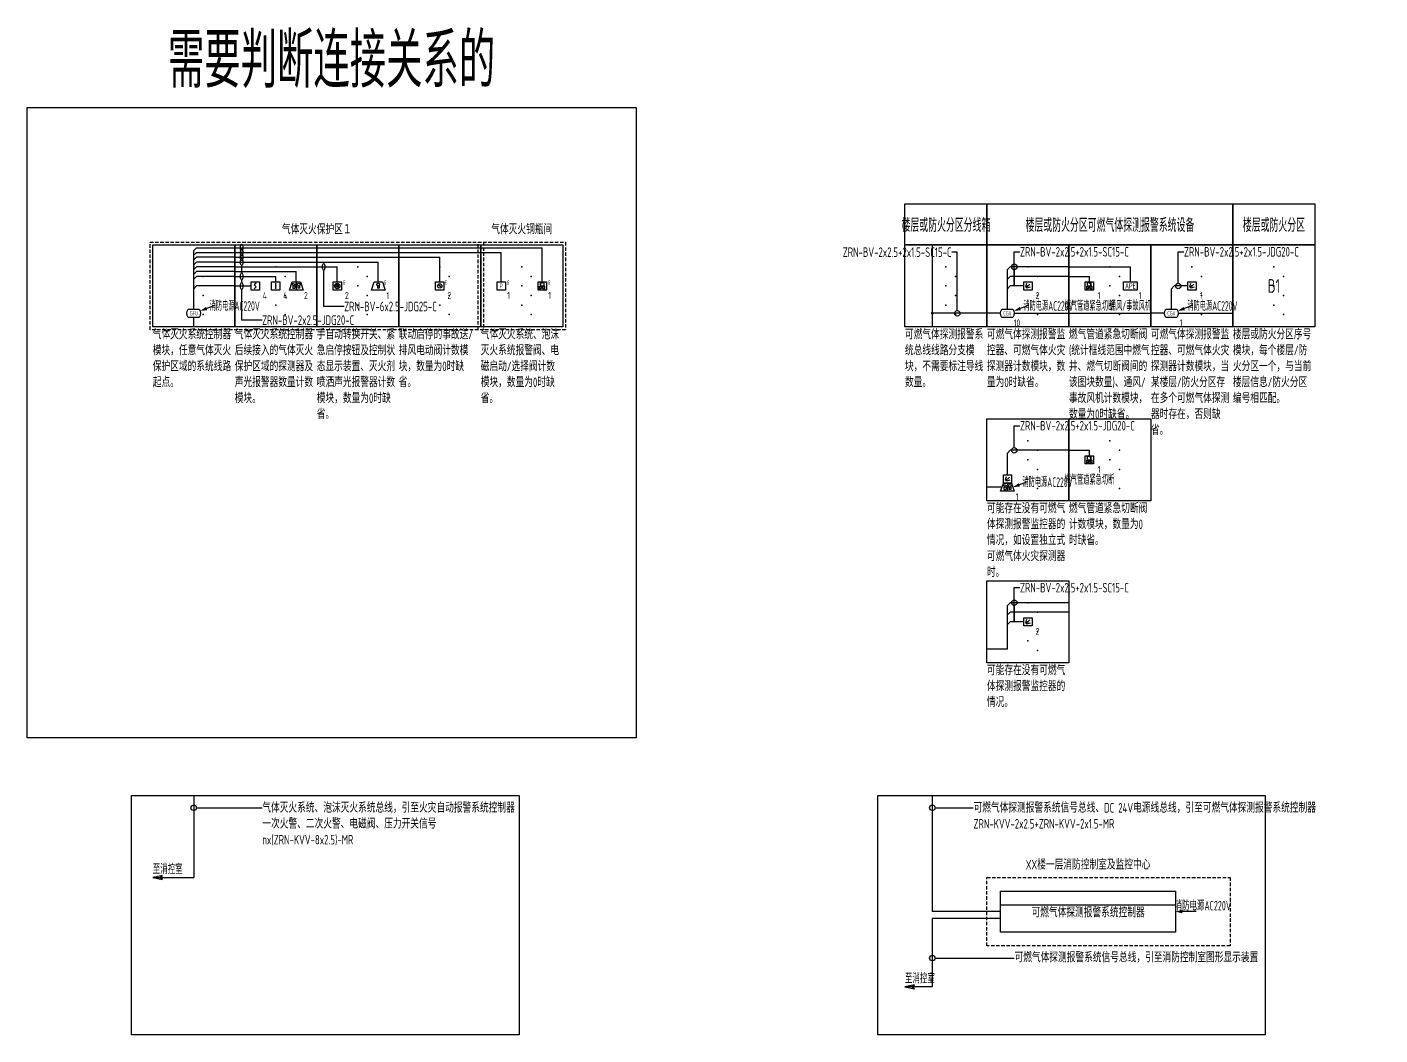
# Model space of a CAD drawing. Header units: millimetres. Extents: x -134159 to 349982, y -111568 to 195981.
# Drawn here: x 79237 to 128735, y 122281 to 159153 of the extents above; entities that cross this region are included whole.
import ezdxf
from ezdxf import colors
from ezdxf.entities.mleader import LeaderData, LeaderLine
from ezdxf.enums import TextEntityAlignment as Align
from ezdxf.math import Vec2, Vec3

# ---------------------------------------------------------------- set-up
doc = ezdxf.new("R2010")
doc.units = ezdxf.units.MM
doc.header["$LTSCALE"] = 500
doc.header["$MEASUREMENT"] = 0
doc.linetypes.add('HIDDEN', pattern=[0.375, 0.25, -0.125])
doc.layers.get('0').update_dxf_attribs({"linetype": 'CONTINUOUS'})
for name, color, linetype in [('E-FAS-DEVC', 3, 'CONTINUOUS'), ('E-FAS-WIRE', 4, 'CONTINUOUS'), ('E-POWR-EQPM', 3, 'CONTINUOUS'), ('E-REQU-DIMS', 30, 'CONTINUOUS'), ('E-UNIV-DIAG', 2, 'CONTINUOUS'), ('E-UNIV-DIAG2', 2, 'HIDDEN'), ('E-UNIV-EL', 140, 'CONTINUOUS'), ('E-UNIV-NOTE', 6, 'CONTINUOUS'), ('说明', 7, 'CONTINUOUS')]:
    doc.layers.add(name, color=color, linetype=linetype)
doc.styles.add('TH-STYLE3', font='tssdeng.shx', dxfattribs={"width": 0.7, "bigfont": 'tssdchn.shx'})

# ---------------------------------------------------------------- blocks, each defined once
blk = doc.blocks.new('_DotBlank')
at = {"color": 0, "linetype": 'ByBlock', "lineweight": -2}
blk.add_line((-0.5, 0), (-1, 0), dxfattribs=at)
blk.add_circle((0, 0), 0.5, dxfattribs=at)
blk = doc.blocks.new('E-ES01')
blk.add_lwpolyline([(0, 3000), (3000, 3000), (3000, 0), (0, 0)], close=True)
for p in [(1500, 2200), (1500, 1500), (1850, 1850), (1850, 1150), (1500, 800), (1850, 450)]:
    blk.add_point(p)
blk = doc.blocks.new('E-BFAS110')
blk.add_lwpolyline([(-1.5, -1.5), (-1.5, 1.5), (1.5, 1.5), (1.5, -1.5)], close=True)
at = {"layer": 'E-UNIV-EL'}
blk.add_lwpolyline([(0.35, 1.06), (-0.35, 0.35), (0.35, -0.35), (-0.35, -1.06)], dxfattribs=at)
blk = doc.blocks.new('E-BFAS120')
blk.add_lwpolyline([(-1.5, -1.5), (-1.5, 1.5), (1.5, 1.5), (1.5, -1.5)], close=True)
at = {"layer": 'E-UNIV-EL'}
blk.add_line((0, -1), (0, 1), dxfattribs=at)
at = {"layer": 'E-UNIV-EL', "const_width": 0.25}
blk.add_lwpolyline([(-0.125, -0.75, 1), (0.125, -0.75, 1)], format="xyb", close=True, dxfattribs=at)
blk = doc.blocks.new('E-BGFS110')
blk.add_lwpolyline([(-2, 1.5), (2, 1.5, -0.333333), (2, -1.5), (-2, -1.5, -0.333333)], format="xyb", close=True)
at = {"layer": 'E-UNIV-EL', "style": 'TH-STYLE3', "width": 0.7}
blk.add_attdef('F', text='', height=1.5, dxfattribs=at).set_placement((0, 0), align=Align.MIDDLE)
blk = doc.blocks.new('E-BGFS210')
blk.add_lwpolyline([(-1.5, -1.5), (-1.5, 1.5), (1.5, 1.5), (1.5, -1.5)], close=True)
at = {"layer": 'E-UNIV-EL'}
blk.add_line((0, 0.625), (0, -0.625), dxfattribs=at)
for radius in [1, 0.5]:
    blk.add_circle((0, 0), radius, dxfattribs=at)
at = {"layer": 'E-UNIV-EL', "style": 'TH-STYLE3', "width": 0.5}
blk.add_attdef('F', text='', height=1.5, dxfattribs=at).set_placement((2.5, 1.25), align=Align.MIDDLE)
blk = doc.blocks.new('E-BGFS220')
blk.add_lwpolyline([(-1.5, -1.5), (-1.5, 1.5), (1.5, 1.5), (1.5, -1.5)], close=True)
at = {"layer": 'E-UNIV-EL', "style": 'TH-STYLE3'}
for height, width, p in [(1.7, 0.7, (0, 0)), (1.5, 0.5, (2.5, 1.25))]:
    blk.add_attdef('F', text='', height=height, dxfattribs=dict(at, width=width)).set_placement(p, align=Align.MIDDLE)
blk = doc.blocks.new('E-BFAS330')
blk.add_lwpolyline([(-2.5, -1.5), (-1.5, 1.5), (1.5, 1.5), (2.5, -1.5)], close=True)
at = {"layer": 'E-UNIV-EL'}
for p, q in [((-1.56, 1), (-0.24, 0.6)), ((-1.1, 0), (-1.56, 1)), ((-0.5, 0), (-1.3, 0)), ((-1.3, 0), (-1.3, -0.8)), ((-0.7, 0), (-0.24, 0.6)), ((-0.5, 0), (-0.5, -0.8)), ((0, 1.5), (0, -1.5)), ((0.6, 0.1), (0.6, -0.8)), ((1.2, 0.1), (1.2, -0.8)), ((-1.3, -0.8), (-0.5, -0.8)), ((1.2, -0.8), (0.6, -0.8))]:
    blk.add_line(p, q, dxfattribs=at)
blk.add_circle((0.9, 0.5), 0.5, dxfattribs=at)
blk = doc.blocks.new('E-BGFS310')
blk.add_lwpolyline([(-2.5, -1.5), (-1.5, 1.5), (1.5, 1.5), (2.5, -1.5)], close=True)
at = {"layer": 'E-UNIV-EL'}
for p, q in [((-0.3, 0.1), (-0.3, -0.8)), ((0.3, 0.1), (0.3, -0.8)), ((0.3, -0.8), (-0.3, -0.8))]:
    blk.add_line(p, q, dxfattribs=at)
blk.add_circle((0, 0.5), 0.5, dxfattribs=at)
at = {"layer": 'E-UNIV-EL', "style": 'TH-STYLE3', "width": 0.5}
blk.add_attdef('F', text='', height=1.5, dxfattribs=at).set_placement((2.5, 1.25), align=Align.MIDDLE)
blk = doc.blocks.new('E-BFAS730')
blk.add_lwpolyline([(-1.5, -1.5), (-1.5, 1.5), (1.5, 1.5), (1.5, -1.5)], close=True)
at = {"layer": 'E-UNIV-EL'}
blk.add_line((-0.71, 0.71), (0.71, -0.71), dxfattribs=at)
blk.add_circle((0, 0), 0.8, dxfattribs=at)
at = {"layer": 'E-UNIV-EL', "style": 'TH-STYLE3', "width": 0.5}
blk.add_attdef('F', text='', height=1.5, dxfattribs=at).set_placement((2.25, 1.25), align=Align.MIDDLE)
blk = doc.blocks.new('E-BGFS410')
blk.add_lwpolyline([(-1.5, -1.5), (-1.5, 1.5), (1.5, 1.5), (1.5, -1.5)], close=True)
at = {"layer": 'E-UNIV-EL'}
for p, q in [((-0.65, 1.3), (0.65, 1.3)), ((-0.65, 0), (-0.65, 1.3)), ((-0.65, 0), (0.65, 0)), ((0, 0), (0, -0.7)), ((0.65, 0), (0.65, 1.3))]:
    blk.add_line(p, q, dxfattribs=at)
blk.add_lwpolyline([(1, -1.28), (1, -0.12), (-1, -1.28), (-1, -0.12)], close=True, dxfattribs=at)
at = {"layer": 'E-UNIV-EL', "style": 'TH-STYLE3'}
for height, width, p in [(1, 0.7, (0, 0.65)), (1.5, 0.5, (2.5, 1.25))]:
    blk.add_attdef('F', text='', height=height, dxfattribs=dict(at, width=width)).set_placement(p, align=Align.MIDDLE)
blk = doc.blocks.new('E-BCGS110')
blk.add_lwpolyline([(-2, 1.5), (2, 1.5, -0.333333), (2, -1.5), (-2, -1.5, -0.333333)], format="xyb", close=True)
at = {"layer": 'E-UNIV-EL', "style": 'TH-STYLE3', "width": 0.7}
blk.add_attdef('F', text='', height=1.5, dxfattribs=at).set_placement((0, 0), align=Align.MIDDLE)
blk = doc.blocks.new('E-BCGS210')
blk.add_lwpolyline([(-1.5, -1.5), (-1.5, 1.5), (1.5, 1.5), (1.5, -1.5)], close=True)
at = {"layer": 'E-UNIV-EL'}
for p, q in [((-0.71, -0.35), (-0.35, 0.97)), ((-0.71, -0.71), (0.71, 0.71)), ((-0.35, -0.71), (0.97, -0.35))]:
    blk.add_line(p, q, dxfattribs=at)
at = {"layer": 'E-UNIV-EL', "const_width": 0.25}
blk.add_lwpolyline([(-0.62, -0.44, 1), (-0.44, -0.62, 1)], format="xyb", close=True, dxfattribs=at)
blk = doc.blocks.new('E-BFAS621-3')
blk.add_lwpolyline([(-1.5, -1.5), (-1.5, 1.5), (1.5, 1.5), (1.5, -1.5)], close=True)
at = {"layer": 'E-UNIV-EL'}
for p, q in [((-0.65, 1.3), (0.65, 1.3)), ((-0.65, 0), (-0.65, 1.3)), ((-0.65, 0), (0.65, 0)), ((0, 0), (0, -0.7)), ((0.65, 0), (0.65, 1.3))]:
    blk.add_line(p, q, dxfattribs=at)
blk.add_lwpolyline([(1, -1.28), (1, -0.12), (-1, -1.28), (-1, -0.12)], close=True, dxfattribs=at)
at = {"layer": 'E-UNIV-EL', "style": 'TH-STYLE3', "width": 0.7}
blk.add_attdef('F', text='', height=1, dxfattribs=at).set_placement((0, 0.65), align=Align.MIDDLE)
blk = doc.blocks.new('E-BDB004')
blk.add_lwpolyline([(-2.5, -1.5), (-2.5, 1.5), (2.5, 1.5), (2.5, -1.5)], close=True)
at = {"layer": 'E-UNIV-EL', "style": 'TH-STYLE3', "width": 0.7}
blk.add_attdef('BOX', text='', height=2, dxfattribs=at).set_placement((0, 0), align=Align.MIDDLE)
blk = doc.blocks.new('E-BCGS215')
for points in [[(-2.5, -3), (-1.5, 0), (1.5, 0), (2.5, -3)], [(-1.5, 0), (-1.5, 3), (1.5, 3), (1.5, 0)]]:
    blk.add_lwpolyline(points, close=True)
at = {"layer": 'E-UNIV-EL'}
for p, q in [((-0.71, 1.15), (-0.35, 2.47)), ((-0.71, 0.79), (0.71, 2.21)), ((-0.35, 0.79), (0.97, 1.15)), ((0, 0), (0, -3)), ((-1.56, -0.5), (-0.24, -0.9)), ((-1.1, -1.5), (-1.56, -0.5)), ((-0.5, -1.5), (-1.3, -1.5)), ((-1.3, -1.5), (-1.3, -2.3)), ((-1.3, -2.3), (-0.5, -2.3)), ((-0.7, -1.5), (-0.24, -0.9)), ((-0.5, -1.5), (-0.5, -2.3)), ((0.6, -1.4), (0.6, -2.3)), ((1.2, -2.3), (0.6, -2.3)), ((1.2, -1.4), (1.2, -2.3))]:
    blk.add_line(p, q, dxfattribs=at)
at = {"layer": 'E-UNIV-EL', "const_width": 0.25}
blk.add_lwpolyline([(-0.62, 1.06, 1), (-0.44, 0.88, 1)], format="xyb", close=True, dxfattribs=at)
at = {"layer": 'E-UNIV-EL'}
blk.add_circle((0.9, -1), 0.5, dxfattribs=at)

msp = doc.modelspace()

# ---------------------------------------------------------------- linework, layer by layer
at = {"layer": 'E-FAS-DEVC'}
for p, q in [((86041, 148939), (85806, 148853)), ((115811, 148939), (115576, 148853)), ((121811, 148939), (121576, 148853)), ((115776, 142490), (115541, 142405)), ((114856, 127041), (121256, 127041)), ((122006, 126791), (121506, 126791))]:
    msp.add_line(p, q, dxfattribs=at)
for points in [[(85806, 148853, 125, 0, 0), (85571, 148768, 0, 0, 0)], [(115576, 148853, 125, 0, 0), (115341, 148768, 0, 0, 0)], [(121576, 148853, 125, 0, 0), (121341, 148768, 0, 0, 0)], [(115541, 142405, 125, 0, 0), (115306, 142319, 0, 0, 0)], [(121506, 126791, 125, 0, 0), (121256, 126791, 0, 0, 0)]]:
    msp.add_lwpolyline(points, format="xyseb", dxfattribs=at)
msp.add_lwpolyline([(114856, 126041), (114856, 127541), (121256, 127541), (121256, 126041)], close=True, dxfattribs=at)
at = {"layer": 'E-FAS-WIRE'}
for p, q in [((85336, 150982), (85436, 151082)), ((85336, 149582), (85336, 150982)), ((85436, 151082), (86836, 151082)), ((86836, 151082), (89836, 151082)), ((89836, 151082), (92836, 151082)), ((92836, 151082), (95836, 151082)), ((95836, 151082), (98086, 151082)), ((98086, 149832), (98086, 151082)), ((112356, 151182), (112356, 148182)), ((85336, 150807), (85436, 150907)), ((85336, 150632), (85436, 150732)), ((85336, 150457), (85436, 150557)), ((85436, 150907), (86836, 150907)), ((86836, 150732), (85436, 150732)), ((86836, 150557), (85436, 150557)), ((86836, 150907), (89836, 150907)), ((86836, 150732), (89836, 150732)), ((86836, 150557), (89836, 150557)), ((89836, 150907), (92836, 150907)), ((89836, 150732), (92836, 150732)), ((89836, 150557), (92086, 150557)), ((92086, 149832), (92086, 150557)), ((92836, 150907), (95836, 150907)), ((92836, 150732), (94336, 150732)), ((94336, 149832), (94336, 150732)), ((95836, 150907), (96586, 150907)), ((96586, 149832), (96586, 150907)), ((85336, 150282), (85436, 150382)), ((85336, 150107), (85436, 150207)), ((85336, 149932), (85436, 150032)), ((86836, 150382), (85436, 150382)), ((86836, 150207), (85436, 150207)), ((86836, 150032), (85436, 150032)), ((86836, 150382), (89836, 150382)), ((86836, 150207), (89086, 150207)), ((86836, 150032), (88336, 150032)), ((88336, 149832), (88336, 150032)), ((89086, 149832), (89086, 150207)), ((89836, 150382), (90586, 150382)), ((90586, 149832), (90586, 150382)), ((115206, 150382), (115106, 150282)), ((115106, 149582), (115106, 150282)), ((115106, 149932), (115206, 150032)), ((117356, 150382), (115206, 150382)), ((117356, 150032), (115206, 150032)), ((117356, 150382), (119606, 150382)), ((117356, 150032), (118106, 150032)), ((118106, 149832), (118106, 150032)), ((119606, 149832), (119606, 150382)), ((85336, 149582), (85436, 149682)), ((85336, 148832), (85336, 149582)), ((86836, 149682), (85436, 149682)), ((86836, 149682), (87436, 149682)), ((115106, 149582), (115206, 149682)), ((115106, 148832), (115106, 149582)), ((115706, 149682), (115206, 149682)), ((121106, 149582), (121206, 149682)), ((121106, 148832), (121106, 149582)), ((121706, 149682), (121206, 149682)), ((85336, 148182), (85336, 148532)), ((114356, 148682), (112356, 148682)), ((114856, 148682), (114356, 148682)), ((115356, 148682), (117356, 148682)), ((117356, 148682), (120356, 148682)), ((120856, 148682), (120356, 148682)), ((121356, 148682), (123356, 148682)), ((115106, 143569), (115206, 143669)), ((115106, 142769), (115106, 143569)), ((117356, 143669), (115206, 143669)), ((117356, 143669), (118106, 143669)), ((118106, 143469), (118106, 143669)), ((114906, 142319), (114356, 142319)), ((115206, 138094), (115106, 137994)), ((115106, 137294), (115106, 137994)), ((115106, 137644), (115206, 137744)), ((117356, 138094), (115206, 138094)), ((117356, 137744), (115206, 137744)), ((115106, 137294), (115206, 137394)), ((115106, 136394), (115106, 137294)), ((115706, 137394), (115206, 137394)), ((115106, 136394), (114356, 136394)), ((85336, 131041), (85336, 128041)), ((112356, 131041), (112356, 126791)), ((83836, 128041), (85336, 128041)), ((114856, 126791), (112356, 126791)), ((114856, 126541), (112356, 126541)), ((112356, 126541), (112356, 124041)), ((112356, 124041), (111356, 124041))]:
    msp.add_line(p, q, dxfattribs=at)
at = {"layer": 'E-FAS-WIRE', "const_width": 50}
msp.add_lwpolyline([(112331, 148682, 1), (112381, 148682, 1)], format="xyb", close=True, dxfattribs=at)
at = {"layer": 'E-FAS-WIRE'}
for points in [[(83836, 128041), (84189, 127966), (84089, 128041), (84189, 128116), (83836, 128041)], [(111356, 124041), (111709, 123966), (111609, 124041), (111709, 124116), (111356, 124041)]]:
    msp.add_lwpolyline(points, dxfattribs=at)
at = {"layer": 'E-UNIV-DIAG'}
for points in [[(111356, 152682), (114356, 152682), (114356, 151182), (111356, 151182)], [(114356, 152682), (123356, 152682), (123356, 151182), (114356, 151182)], [(123356, 152682), (126356, 152682), (126356, 151182), (123356, 151182)]]:
    msp.add_lwpolyline(points, close=True, dxfattribs=at)
at = {"layer": 'E-UNIV-DIAG2'}
for points in [[(83736, 148082), (83736, 151282), (95936, 151282), (95936, 148082)], [(95736, 148082), (95736, 151282), (98936, 151282), (98936, 148082)], [(114356, 125541), (114356, 128041), (123256, 128041), (123256, 125541)]]:
    msp.add_lwpolyline(points, close=True, dxfattribs=at)
at = {"layer": 'E-UNIV-NOTE'}
for p, q in [((115356, 150507), (115356, 150932)), ((87086, 150432), (87086, 150157)), ((90086, 150257), (90086, 148932)), ((87086, 149907), (87086, 149807)), ((87086, 149557), (87086, 148432)), ((90836, 148932), (90086, 148932)), ((87836, 148432), (87086, 148432))]:
    msp.add_line(p, q, dxfattribs=at)
for centre in [(87086, 151082), (87086, 150907), (87086, 150732), (87086, 150557), (90086, 150382), (87086, 150032), (87086, 149682)]:
    msp.add_ellipse(centre, major_axis=(0, -125), ratio=0.35, dxfattribs=at)
at = {"layer": '说明'}
for points in [[(79237, 156215), (101522, 156215), (101522, 133156), (79237, 133156)], [(83064, 131041), (97239, 131041), (97239, 122281), (83064, 122281)], [(110359, 131041), (124535, 131041), (124535, 122281), (110359, 122281)]]:
    msp.add_lwpolyline(points, close=True, dxfattribs=at)

# ---------------------------------------------------------------- block references
at = {"layer": 'E-FAS-DEVC', "xscale": 100, "yscale": 100, "zscale": 100}
for name, p in [('E-BFAS110', (87586, 149682)), ('E-BFAS120', (88336, 149682)), ('E-BFAS330', (89086, 149682)), ('E-BCGS210', (115856, 149682)), ('E-BCGS210', (121856, 149682)), ('E-BCGS215', (115106, 142469)), ('E-BCGS210', (115856, 137394))]:
    msp.add_blockref(name, p, dxfattribs=at)
for name, p, values in [('E-BGFS210', (90586, 149682), {'F': 'G'}), ('E-BGFS310', (92086, 149682), {'F': 'G'}), ('E-BFAS730', (94336, 149682), {'F': 'E'}), ('E-BGFS110', (85336, 148682), {'F': 'GFU'}), ('E-BCGS110', (115106, 148682), {'F': 'CGU'}), ('E-BCGS110', (121106, 148682), {'F': 'CGU'})]:
    msp.add_blockref(name, p, dxfattribs=at).add_auto_attribs(values)
at = {"layer": 'E-FAS-DEVC'}
ref = msp.add_blockref('E-BGFS220', (96586, 149682), dxfattribs=dict(at, xscale=100, yscale=100, zscale=100))
ref.add_attrib('F', 'G', dxfattribs={"layer": 'E-UNIV-EL', "height": 150, "style": 'TH-STYLE3', "width": 0.5}).set_placement((96836, 149807), align=Align.MIDDLE)
ref.add_attrib('F', 'P', dxfattribs={"layer": 'E-UNIV-EL', "height": 170, "style": 'TH-STYLE3', "width": 0.7}).set_placement((96586, 149682), align=Align.MIDDLE)
ref = msp.add_blockref('E-BGFS410', (98086, 149682), dxfattribs=dict(at, xscale=100, yscale=100, zscale=100))
ref.add_attrib('F', 'M', dxfattribs={"layer": 'E-UNIV-EL', "height": 100, "style": 'TH-STYLE3', "width": 0.7}).set_placement((98086, 149747), align=Align.MIDDLE)
ref.add_attrib('F', 'G', dxfattribs={"layer": 'E-UNIV-EL', "height": 150, "style": 'TH-STYLE3', "width": 0.5}).set_placement((98336, 149807), align=Align.MIDDLE)
ref = msp.add_blockref('E-BFAS621-3', (118106, 149682), dxfattribs=dict(at, xscale=100, yscale=100, zscale=100))
ref.add_attrib('F', 'M', dxfattribs={"layer": 'E-UNIV-EL', "height": 100, "style": 'TH-STYLE3', "width": 0.7}).set_placement((118106, 149757), align=Align.MIDDLE)
ref = msp.add_blockref('E-BFAS621-3', (118106, 143319), dxfattribs=dict(at, xscale=100, yscale=100, zscale=100))
ref.add_attrib('F', 'M', dxfattribs={"layer": 'E-UNIV-EL', "height": 100, "style": 'TH-STYLE3', "width": 0.7}).set_placement((118106, 143394), align=Align.MIDDLE)
at = {"layer": 'E-POWR-EQPM', "xscale": 100, "yscale": 100, "zscale": 100}
msp.add_blockref('E-BDB004', (119606, 149682), dxfattribs=at).add_auto_attribs({'BOX': 'APE'})
at = {"layer": 'E-UNIV-DIAG'}
for p in [(83836, 148182), (86836, 148182), (89836, 148182), (92836, 148182), (95836, 148182), (111356, 148182), (114356, 148182), (117356, 148182), (120356, 148182), (123356, 148182), (114356, 141819), (117356, 141819), (114356, 135894)]:
    msp.add_blockref('E-ES01', p, dxfattribs=at)

# ---------------------------------------------------------------- texts
at = {"layer": 'E-UNIV-NOTE', "style": 'TH-STYLE3'}
for s, height, width, p in [('需要判断连接关系的', 2000, 0.7, (90380, 158037)), ('楼层或防火分区分线箱', 500, 0.5, (112856, 151932)), ('楼层或防火分区可燃气体探测报警系统设备', 500, 0.5, (118856, 151932)), ('楼层或防火分区', 500, 0.5, (124856, 151932)), ('B1', 500, 0.7, (124856, 149682)), ('消防电源AC220V', 350, 0.5, (86836, 148982)), ('4', 250, 0.7, (87936, 149332)), ('4', 250, 0.7, (88686, 149332)), ('2', 250, 0.7, (89436, 149332)), ('2', 250, 0.7, (90936, 149332)), ('1', 250, 0.7, (92436, 149332)), ('2', 250, 0.7, (94686, 149332)), ('1', 250, 0.7, (96855, 149332)), ('1', 250, 0.7, (98355, 149332)), ('消防电源AC220V', 350, 0.5, (116606, 148982)), ('2', 250, 0.7, (116206, 149332)), ('燃气管道紧急切断', 350, 0.5, (118106, 148982)), ('1', 250, 0.7, (118456, 149332)), ('通风/事故风机', 350, 0.5, (119606, 148982)), ('1', 250, 0.7, (119956, 149332)), ('消防电源AC220V', 350, 0.5, (122606, 148982)), ('1', 250, 0.7, (122206, 149332)), ('10', 250, 0.7, (115456, 148332)), ('1', 250, 0.7, (121456, 148332)), ('1', 250, 0.7, (118456, 142969)), ('消防电源AC220V', 350, 0.5, (116571, 142534)), ('燃气管道紧急切断', 350, 0.5, (118106, 142619)), ('1', 250, 0.7, (115456, 141969)), ('2', 250, 0.7, (116206, 137044)), ('消防电源AC220V', 350, 0.6, (122256, 127041)), ('可燃气体探测报警系统控制器', 350, 0.7, (118056, 126791))]:
    msp.add_text(s, height=height, dxfattribs=dict(at, width=width)).set_placement(p, align=Align.MIDDLE)
at = {"layer": 'E-UNIV-NOTE', "style": 'TH-STYLE3', "width": 0.7}
for s, p in [('气体灭火保护区１', (89836, 151782)), ('气体灭火钢瓶间', (97336, 151782)), ('XX楼一层消防控制室及监控中心', (118056, 128541))]:
    msp.add_text(s, height=350, rotation=360, dxfattribs=at).set_placement(p, align=Align.MIDDLE)
at = {"layer": 'E-UNIV-NOTE', "style": 'TH-STYLE3'}
for s, width, p in [('ZRN-BV-6x2.5-JDG25-C', 0.7, (90836, 148932)), ('ZRN-BV-2x2.5-JDG20-C', 0.7, (87836, 148432)), ('至消控室', 0.6, (83836, 128341)), ('至消控室', 0.6, (111356, 124341))]:
    msp.add_text(s, height=350, dxfattribs=dict(at, width=width)).set_placement(p, align=Align.MIDDLE_LEFT)
at = {"layer": '说明', "char_height": 350, "attachment_point": 1, "style": 'TH-STYLE3'}
for s, heights, insert in [('气体灭火系统控制器模块，任意气体灭火保护区域的系统线路起点。', [2900], (83836, 148082)), ('气体灭火系统控制器后续接入的气体灭火保护区域的探测器及声光报警器数量计数模块。', [2900], (86836, 148082)), ('手自动转换开关、紧急启停按钮及控制状态显示装置、灭火剂喷洒声光报警器计数模块，数量为0时缺省。', [2900], (89836, 148082)), ('联动启停的事故送/排风电动阀计数模块，数量为0时缺省。', [2900], (92836, 148082)), ('气体灭火系统、泡沫灭火系统报警阀、电磁启动/选择阀计数模块，数量为0时缺省。', [2900], (95836, 148082)), ('可燃气体探测报警系统总线线路分支模块，不需要标注导线数量。', [0], (111356, 148082)), ('可燃气体探测报警监控器、可燃气体火灾探测器计数模块，数量为0时缺省。', [0], (114356, 148082)), ('燃气管道紧急切断阀(统计框线范围中燃气井、燃气切断阀间的该图块数量)、通风/事故风机计数模块，数量为0时缺省。', [0], (117356, 148082)), ('可燃气体探测报警监控器、可燃气体火灾探测器计数模块，当某楼层/防火分区存在多个可燃气体探测器时存在，否则缺省。', [0], (120356, 148082)), ('楼层或防火分区序号模块，每个楼层/防火分区一个，与当前楼层信息/防火分区编号相匹配。', [0], (123356, 148082)), ('可能存在没有可燃气体探测报警监控器的情况，如设置独立式可燃气体火灾探测器时。', [0], (114356, 141719)), ('燃气管道紧急切断阀计数模块，数量为0时缺省。', [0], (117356, 141719)), ('可能存在没有可燃气体探测报警监控器的情况。', [0], (114356, 135794))]:
    msp.add_mtext_dynamic_manual_height_columns(s, width=3000, gutter_width=9, heights=heights, dxfattribs=dict(at, insert=insert))

# ---------------------------------------------------------------- leaders
at = {"layer": 'E-REQU-DIMS'}
ml = msp.add_multileader_mtext('Standard', dxfattribs=at)
ml.set_content('ZRN-BV-2x2.5+2x1.5-SC15-C', color=6, style='TH-STYLE3')
ml.set_leader_properties()
ml.set_arrow_properties(name='DOTBLANK')
ml.build(insert=Vec2(0, 0))
ml.multileader.update_dxf_attribs({"dogleg_length": 2, "arrow_head_size": 200, "scale": 100})
ctx = ml.context
ctx.base_point, ctx.scale, ctx.char_height, ctx.arrow_head_size, ctx.landing_gap_size, ctx.plane_origin = Vec3(108305, 150918), 100, 350, 200, 9, Vec3(112989, 152721)
ctx.text_align_type = 2
notes = []
notes.append((ctx, [(0, (1, 1, 0), (113272, 150918), (-1, 0), 200, [(1, [(113272, 148682)], 0, [])])]))
ctx.mtext.insert, ctx.mtext.alignment, ctx.mtext.flow_direction = Vec3(113063, 151093), 3, 5
ml = msp.add_multileader_mtext('Standard', dxfattribs=at)
ml.set_content('ZRN-BV-2x2.5+2x1.5-SC15-C', color=6, style='TH-STYLE3')
ml.set_leader_properties()
ml.set_arrow_properties(name='DOTBLANK')
ml.build(insert=Vec2(0, 0))
ml.multileader.update_dxf_attribs({"dogleg_length": 2, "arrow_head_size": 200, "scale": 100})
ctx = ml.context
ctx.base_point, ctx.scale, ctx.char_height, ctx.arrow_head_size, ctx.landing_gap_size, ctx.plane_origin = Vec3(115556, 150932), 100, 350, 200, 9, Vec3(115639, 152386)
notes.append((ctx, [(0, (1, 1, 0), (115356, 150932), (1, 0), 200, [(2, [(115356, 150382), (115356, 150032), (115356, 149682)], 0, [])])]))
ctx.mtext.insert, ctx.mtext.flow_direction = Vec3(115565, 151107), 5
ml = msp.add_multileader_mtext('Standard', dxfattribs=at)
ml.set_content('ZRN-BV-2x2.5+2x1.5-JDG20-C', color=6, style='TH-STYLE3')
ml.set_leader_properties()
ml.set_arrow_properties(name='DOTBLANK')
ml.build(insert=Vec2(0, 0))
ml.multileader.update_dxf_attribs({"dogleg_length": 2, "arrow_head_size": 200, "scale": 100})
ctx = ml.context
ctx.base_point, ctx.scale, ctx.char_height, ctx.arrow_head_size, ctx.landing_gap_size, ctx.plane_origin = Vec3(121556, 150932), 100, 350, 200, 9, Vec3(121639, 152386)
notes.append((ctx, [(0, (1, 1, 0), (121356, 150932), (1, 0), 200, [(0, [(121356, 149682)], 0, [])])]))
ctx.mtext.insert, ctx.mtext.flow_direction = Vec3(121565, 151107), 5
ml = msp.add_multileader_mtext('Standard', dxfattribs=at)
ml.set_content('ZRN-BV-2x2.5+2x1.5-JDG20-C', color=6, style='TH-STYLE3')
ml.set_leader_properties()
ml.set_arrow_properties(name='DOTBLANK')
ml.build(insert=Vec2(0, 0))
ml.multileader.update_dxf_attribs({"dogleg_length": 2, "arrow_head_size": 200, "scale": 100})
ctx = ml.context
ctx.base_point, ctx.scale, ctx.char_height, ctx.arrow_head_size, ctx.landing_gap_size, ctx.plane_origin = Vec3(115556, 144569), 100, 350, 200, 9, Vec3(115639, 146023)
notes.append((ctx, [(0, (1, 1, 0), (115356, 144569), (1, 0), 200, [(0, [(115356, 143669)], 0, [])])]))
ctx.mtext.insert, ctx.mtext.flow_direction = Vec3(115565, 144744), 5
ml = msp.add_multileader_mtext('Standard', dxfattribs=at)
ml.set_content('ZRN-BV-2x2.5+2x1.5-SC15-C', color=6, style='TH-STYLE3')
ml.set_leader_properties()
ml.set_arrow_properties(name='DOTBLANK')
ml.build(insert=Vec2(0, 0))
ml.multileader.update_dxf_attribs({"dogleg_length": 2, "arrow_head_size": 200, "scale": 100})
ctx = ml.context
ctx.base_point, ctx.scale, ctx.char_height, ctx.arrow_head_size, ctx.landing_gap_size, ctx.plane_origin = Vec3(115556, 138644), 100, 350, 200, 9, Vec3(115639, 140097)
notes.append((ctx, [(0, (1, 1, 0), (115356, 138644), (1, 0), 200, [(2, [(115356, 138094), (115356, 137744), (115356, 137394)], 0, [])])]))
ctx.mtext.insert, ctx.mtext.flow_direction = Vec3(115565, 138819), 5
ml = msp.add_multileader_mtext('Standard', dxfattribs=at)
ml.set_content('气体灭火系统、泡沫灭火系统总线，引至火灾自动报警系统控制器\\P一次火警、二次火警、电磁阀、压力开关信号\\Pnx(ZRN-KVV-8x2.5)-MR', color=6, style='TH-STYLE3')
ml.set_leader_properties()
ml.set_arrow_properties(name='DOTBLANK')
ml.build(insert=Vec2(0, 0))
ml.multileader.update_dxf_attribs({"dogleg_length": 2, "arrow_head_size": 200, "scale": 100})
ctx = ml.context
ctx.base_point, ctx.scale, ctx.char_height, ctx.arrow_head_size, ctx.landing_gap_size, ctx.plane_origin = Vec3(87836, 130591), 100, 350, 200, 9, Vec3(69212, 132045)
notes.append((ctx, [(0, (1, 1, 0), (87636, 130591), (1, 0), 200, [(1, [(85336, 130591)], 0, [])])]))
ctx.mtext.insert, ctx.mtext.flow_direction = Vec3(87845, 130766), 5
ml = msp.add_multileader_mtext('Standard', dxfattribs=at)
ml.set_content('可燃气体探测报警系统信号总线、DC 24V电源线总线，引至可燃气体探测报警系统控制器\\PZRN-KVV-2x2.5+ZRN-KVV-2x1.5-MR', color=6, style='TH-STYLE3')
ml.set_leader_properties()
ml.set_arrow_properties(name='DOTBLANK')
ml.build(insert=Vec2(0, 0))
ml.multileader.update_dxf_attribs({"dogleg_length": 2, "arrow_head_size": 200, "scale": 100})
ctx = ml.context
ctx.base_point, ctx.scale, ctx.char_height, ctx.arrow_head_size, ctx.landing_gap_size, ctx.plane_origin = Vec3(113856, 130591), 100, 350, 200, 9, Vec3(115639, 132045)
notes.append((ctx, [(0, (1, 1, 0), (113656, 130591), (1, 0), 200, [(1, [(112356, 130591)], 0, [])])]))
ctx.mtext.insert, ctx.mtext.flow_direction = Vec3(113865, 130766), 5
ml = msp.add_multileader_mtext('Standard', dxfattribs=at)
ml.set_content('可燃气体探测报警系统信号总线，引至消防控制室图形显示装置', color=6, style='TH-STYLE3')
ml.set_leader_properties()
ml.set_arrow_properties(name='DOTBLANK')
ml.build(insert=Vec2(0, 0))
ml.multileader.update_dxf_attribs({"dogleg_length": 2, "arrow_head_size": 200, "scale": 100})
ctx = ml.context
ctx.base_point, ctx.scale, ctx.char_height, ctx.arrow_head_size, ctx.landing_gap_size, ctx.plane_origin = Vec3(115356, 125091), 100, 350, 200, 9, Vec3(115639, 126545)
notes.append((ctx, [(0, (1, 1, 0), (115156, 125091), (1, 0), 200, [(1, [(112356, 125091)], 0, [])])]))
ctx.mtext.insert, ctx.mtext.flow_direction = Vec3(115365, 125291), 5
for ctx, leaders in notes:
    for number, flags, end, landing, length, lines in leaders:
        leader = LeaderData()
        leader.index, (leader.has_last_leader_line, leader.has_dogleg_vector, leader.attachment_direction) = number, flags
        leader.last_leader_point, leader.dogleg_vector, leader.dogleg_length = Vec3(end), Vec3(landing), length
        for number, points, colour, breaks in lines:
            line = LeaderLine()
            line.index, line.vertices, line.color, line.breaks = number, Vec3.list(points), colors.encode_raw_color(colour), breaks
            leader.lines.append(line)
        ctx.leaders.append(leader)

doc.saveas('drawing.dxf')
